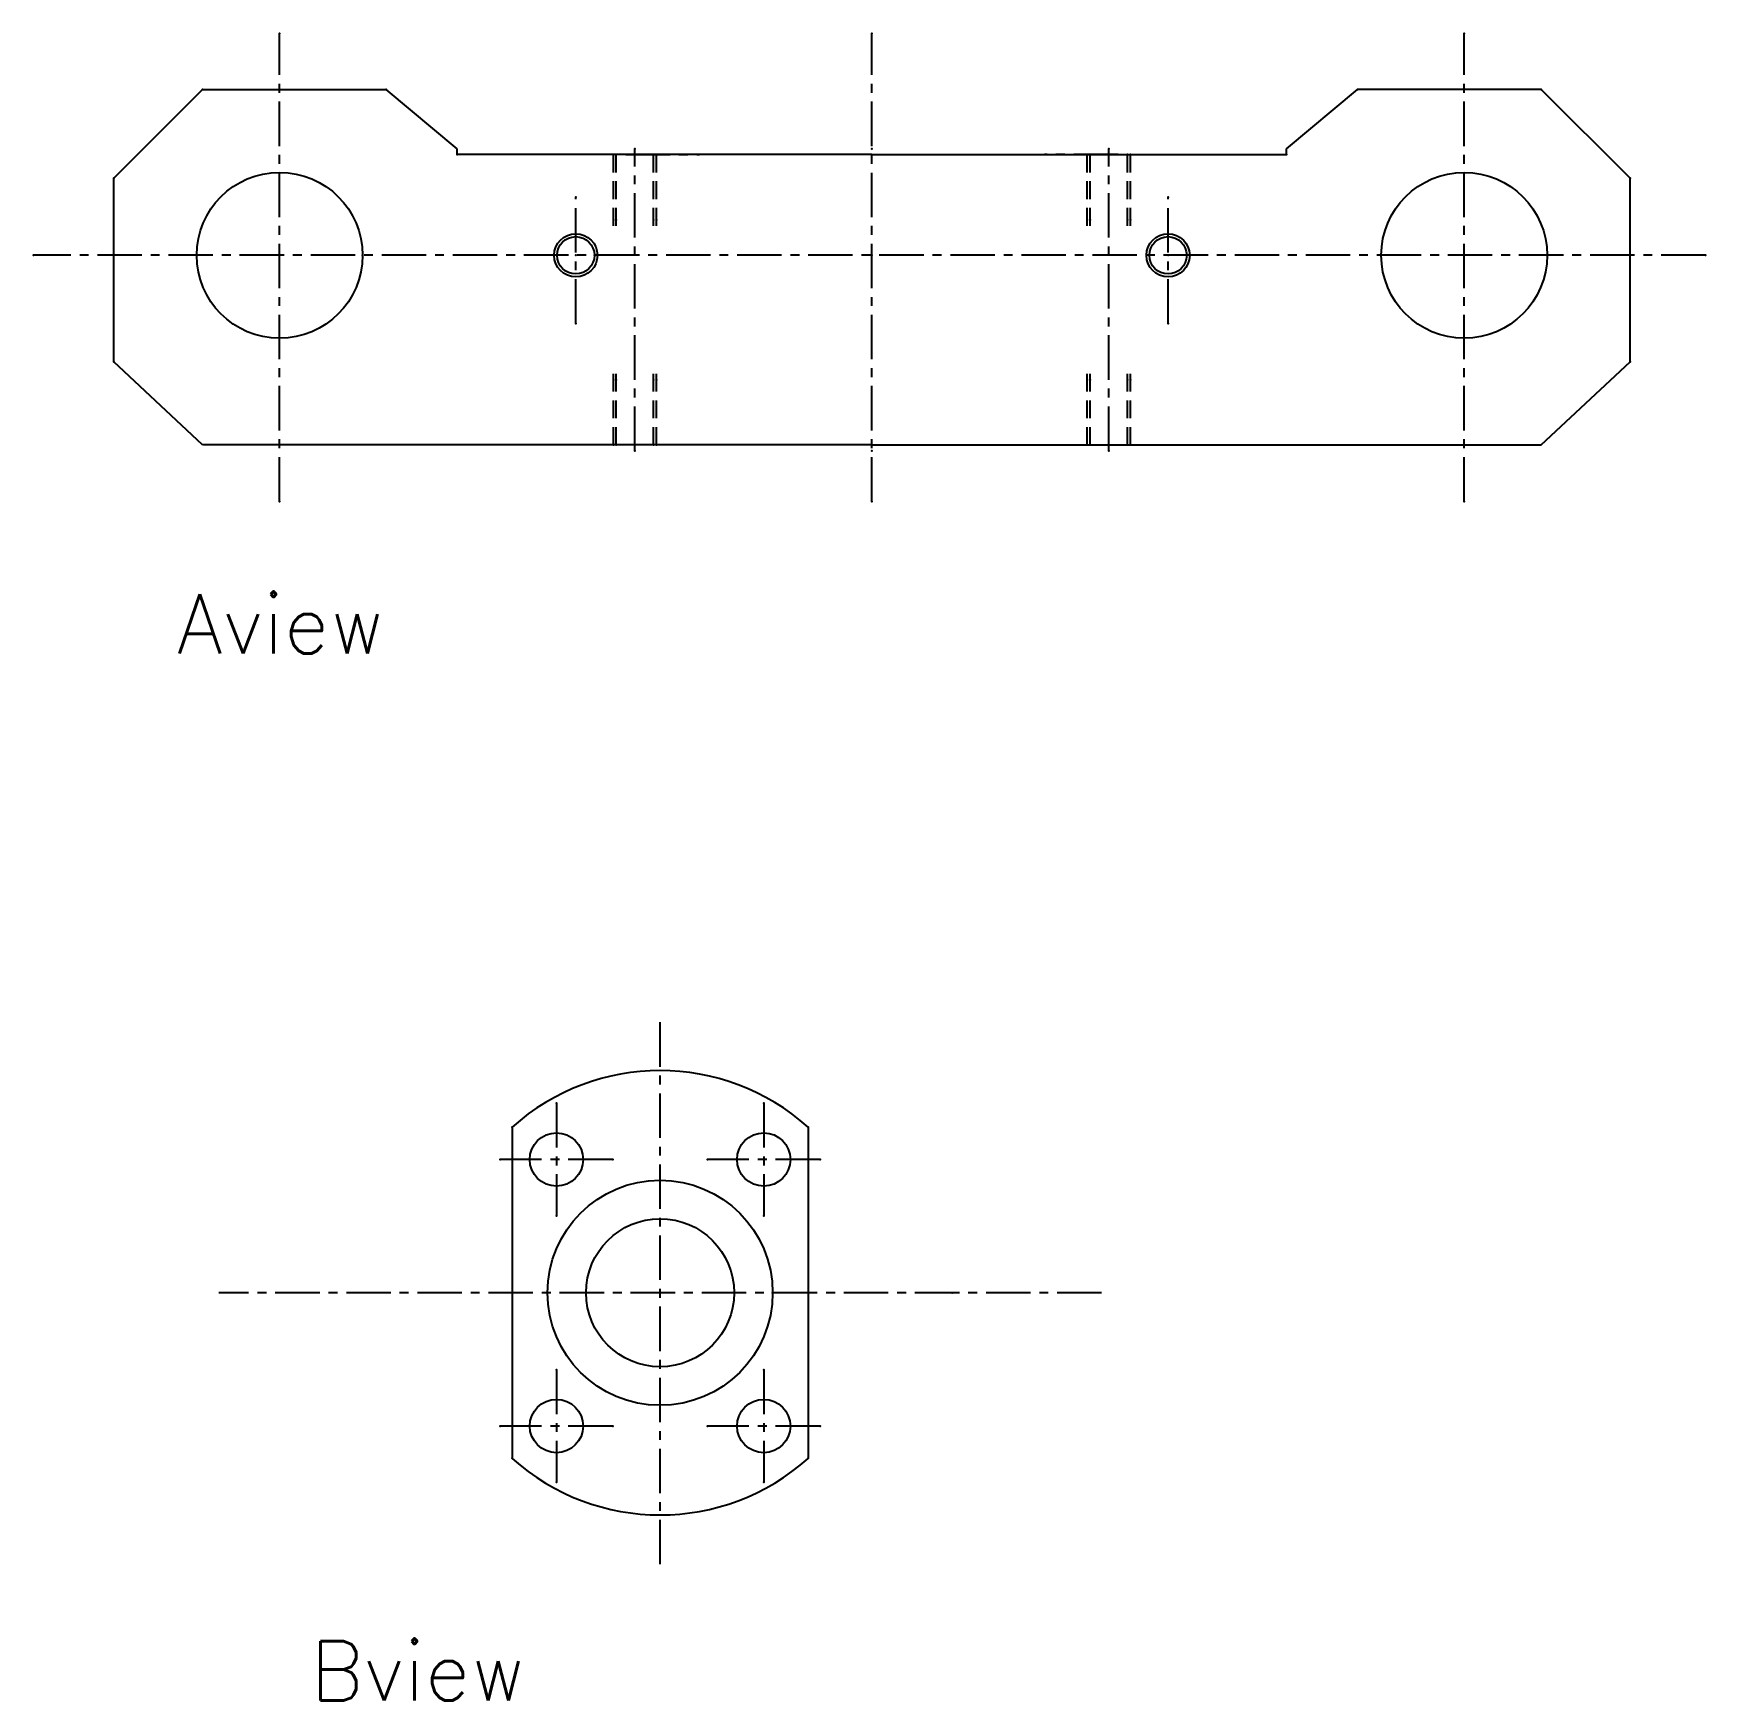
# Model space of a CAD drawing. Extents: x -559 to 474, y -348 to 241.
# Drawn here: x 191.5 to 473.8, y -218.2 to 63.2 of the extents above; entities that cross this region are included whole.
import ezdxf

# ---------------------------------------------------------------- set-up
doc = ezdxf.new("R2010")
doc.units = 0
doc.linetypes.add('CENTER', pattern=[12, 7.5, -1.5, 1.5, -1.5])
doc.linetypes.add('DASHED', pattern=[4.5, 3, -1.5])
doc.layers.get('0').update_dxf_attribs({"linetype": 'CONTINUOUS'})
doc.layers.add('CENTER', color=1, linetype='CENTER')
doc.styles.get("Standard").update_dxf_attribs({"font": 'txt.shx'})

msp = doc.modelspace()

# ---------------------------------------------------------------- linework, layer by layer
at = {"color": 7, "linetype": 'CONTINUOUS'}
for p, q in [((205.04, 38.76), (220.04, 53.76)), ((220.04, 53.76), (251.04, 53.76)), ((263.04, 43.76), (251.04, 53.76)), ((403.04, 43.76), (415.04, 53.76)), ((446.04, 53.76), (415.04, 53.76)), ((461.04, 38.76), (446.04, 53.76)), ((263.04, 42.76), (263.04, 43.76)), ((333.04, 42.76), (263.04, 42.76)), ((333.04, 42.76), (403.04, 42.76)), ((403.04, 42.76), (403.04, 43.76)), ((205.04, 7.76), (205.04, 38.76)), ((461.04, 7.76), (461.04, 38.76)), ((220.04, -6.24), (205.04, 7.76)), ((446.04, -6.24), (461.04, 7.76)), ((333.04, -6.24), (220.04, -6.24)), ((333.04, -6.24), (446.04, -6.24)), ((272.28, -121.43), (272.28, -177.33)), ((322.28, -121.43), (322.28, -177.33))]:
    msp.add_line(p, q, dxfattribs=at)
at = {"color": 3, "linetype": 'DASHED'}
for p, q in [((289.39, 30.76), (289.39, 42.76)), ((289.89, 30.76), (289.89, 42.76)), ((296.19, 30.76), (296.19, 42.76)), ((296.69, 30.76), (296.69, 42.76)), ((369.39, 30.76), (369.39, 42.76)), ((369.89, 30.76), (369.89, 42.76)), ((376.19, 30.76), (376.19, 42.76)), ((376.69, 30.76), (376.69, 42.76)), ((289.39, -6.24), (289.39, 5.76)), ((289.89, -6.24), (289.89, 5.76)), ((296.19, -6.24), (296.19, 5.76)), ((296.69, -6.24), (296.69, 5.76)), ((369.39, -6.24), (369.39, 5.76)), ((369.89, -6.24), (369.89, 5.76)), ((376.19, -6.24), (376.19, 5.76)), ((376.69, -6.24), (376.69, 5.76))]:
    msp.add_line(p, q, dxfattribs=at)
at = {"color": 7, "linetype": 'CONTINUOUS'}
for centre, radius in [((233.04, 25.76), 14), ((433.04, 25.76), 14), ((283.04, 25.76), 3.65), ((283.04, 25.76), 3.15), ((383.04, 25.76), 3.65), ((383.04, 25.76), 3.15), ((279.78, -126.88), 4.5), ((314.78, -126.88), 4.5), ((297.28, -149.38), 19), ((297.28, -149.38), 12.5), ((279.78, -171.88), 4.5), ((314.78, -171.88), 4.5)]:
    msp.add_circle(centre, radius, dxfattribs=at)
for start, end in [(48.1897, 131.8103), (228.1897, 311.8103)]:
    msp.add_arc((297.28, -149.38), 37.5, start, end, dxfattribs=at)
for p in [(233.04, 63.22), (333.04, 63.22), (433.04, 63.22), (220.04, 53.76), (220.04, 53.76), (251.04, 53.76), (251.04, 53.76), (415.04, 53.76), (415.04, 53.76), (446.04, 53.76), (446.04, 53.76), (263.04, 42.76), (263.04, 42.76), (289.39, 42.76), (289.89, 42.76), (293.04, 43.76), (296.19, 42.76), (296.69, 42.76), (333.04, 43.76), (333.04, 43.76), (369.39, 42.76), (369.89, 42.76), (373.04, 43.76), (376.19, 42.76), (376.69, 42.76), (403.04, 42.76), (403.04, 42.76), (205.04, 38.76), (205.04, 38.76), (461.04, 38.76), (461.04, 38.76), (283.04, 35.57), (383.04, 35.57), (289.39, 31.76), (289.89, 31.76), (296.19, 31.76), (296.69, 31.76), (369.39, 31.76), (369.89, 31.76), (376.19, 31.76), (376.69, 31.76), (191.48, 25.76), (233.04, 25.76), (247.04, 25.76), (283.04, 25.76), (283.04, 25.76), (286.19, 25.76), (286.69, 25.76), (333.04, 25.76), (383.04, 25.76), (383.04, 25.76), (386.19, 25.76), (386.69, 25.76), (433.04, 25.76), (447.04, 25.76), (473.79, 25.76), (283.04, 14.23), (383.04, 14.23), (205.04, 7.76), (205.04, 7.76), (461.04, 7.76), (461.04, 7.76), (289.39, 4.76), (289.89, 4.76), (296.19, 4.76), (296.69, 4.76), (369.39, 4.76), (369.89, 4.76), (376.19, 4.76), (376.69, 4.76), (289.39, -6.24), (289.89, -6.24), (293.04, -7.24), (296.19, -6.24), (296.69, -6.24), (333.04, -7.24), (333.04, -7.24), (369.39, -6.24), (369.89, -6.24), (373.04, -7.24), (376.19, -6.24), (376.69, -6.24), (233.04, -15.79), (333.04, -15.79), (433.04, -15.79), (279.78, -117.38), (314.78, -117.38), (272.28, -121.43), (272.28, -121.43), (322.28, -121.43), (322.28, -121.43), (270.28, -126.88), (279.78, -126.88), (284.28, -126.88), (289.28, -126.88), (305.28, -126.88), (314.78, -126.88), (319.28, -126.88), (324.28, -126.88), (279.78, -136.38), (314.78, -136.38), (297.28, -149.38), (297.28, -149.38), (297.28, -149.38), (316.28, -149.38), (346.6, -149.38), (279.78, -162.38), (314.78, -162.38), (270.28, -171.88), (279.78, -171.88), (284.28, -171.88), (289.28, -171.88), (305.28, -171.88), (314.78, -171.88), (319.28, -171.88), (324.28, -171.88), (272.28, -177.33), (272.28, -177.33), (322.28, -177.33), (322.28, -177.33), (279.78, -181.38), (314.78, -181.38)]:
    msp.add_point(p, dxfattribs=at)
at = {"layer": 'CENTER', "color": 1, "linetype": 'CENTER'}
for p, q in [((233.04, -15.79), (233.04, 63.22)), ((333.04, -15.79), (333.04, 63.22)), ((433.04, -15.79), (433.04, 63.22)), ((291.47, 42.76), (303.92, 42.76)), ((293.04, -7.24), (293.04, 43.76)), ((374.62, 42.76), (362.17, 42.76)), ((373.04, -7.24), (373.04, 43.76)), ((283.04, 14.23), (283.04, 35.57)), ((383.04, 14.23), (383.04, 35.57)), ((473.79, 25.76), (191.48, 25.76)), ((297.28, -195.22), (297.28, -103.54)), ((279.78, -117.38), (279.78, -136.38)), ((314.78, -117.38), (314.78, -136.38)), ((289.28, -126.88), (270.28, -126.88)), ((324.28, -126.88), (305.28, -126.88)), ((371.81, -149.38), (222.76, -149.38)), ((279.78, -162.38), (279.78, -181.38)), ((314.78, -162.38), (314.78, -181.38)), ((289.28, -171.88), (270.28, -171.88)), ((324.28, -171.88), (305.28, -171.88))]:
    msp.add_line(p, q, dxfattribs=at)

# ---------------------------------------------------------------- texts
at = {"color": 7, "linetype": 'CONTINUOUS'}
for s, p in [('Aview', (215.73, -41.47)), ('Bview', (238.24, -218.22))]:
    msp.add_text(s, height=10, dxfattribs=at).set_placement(p)

doc.saveas('drawing.dxf')
